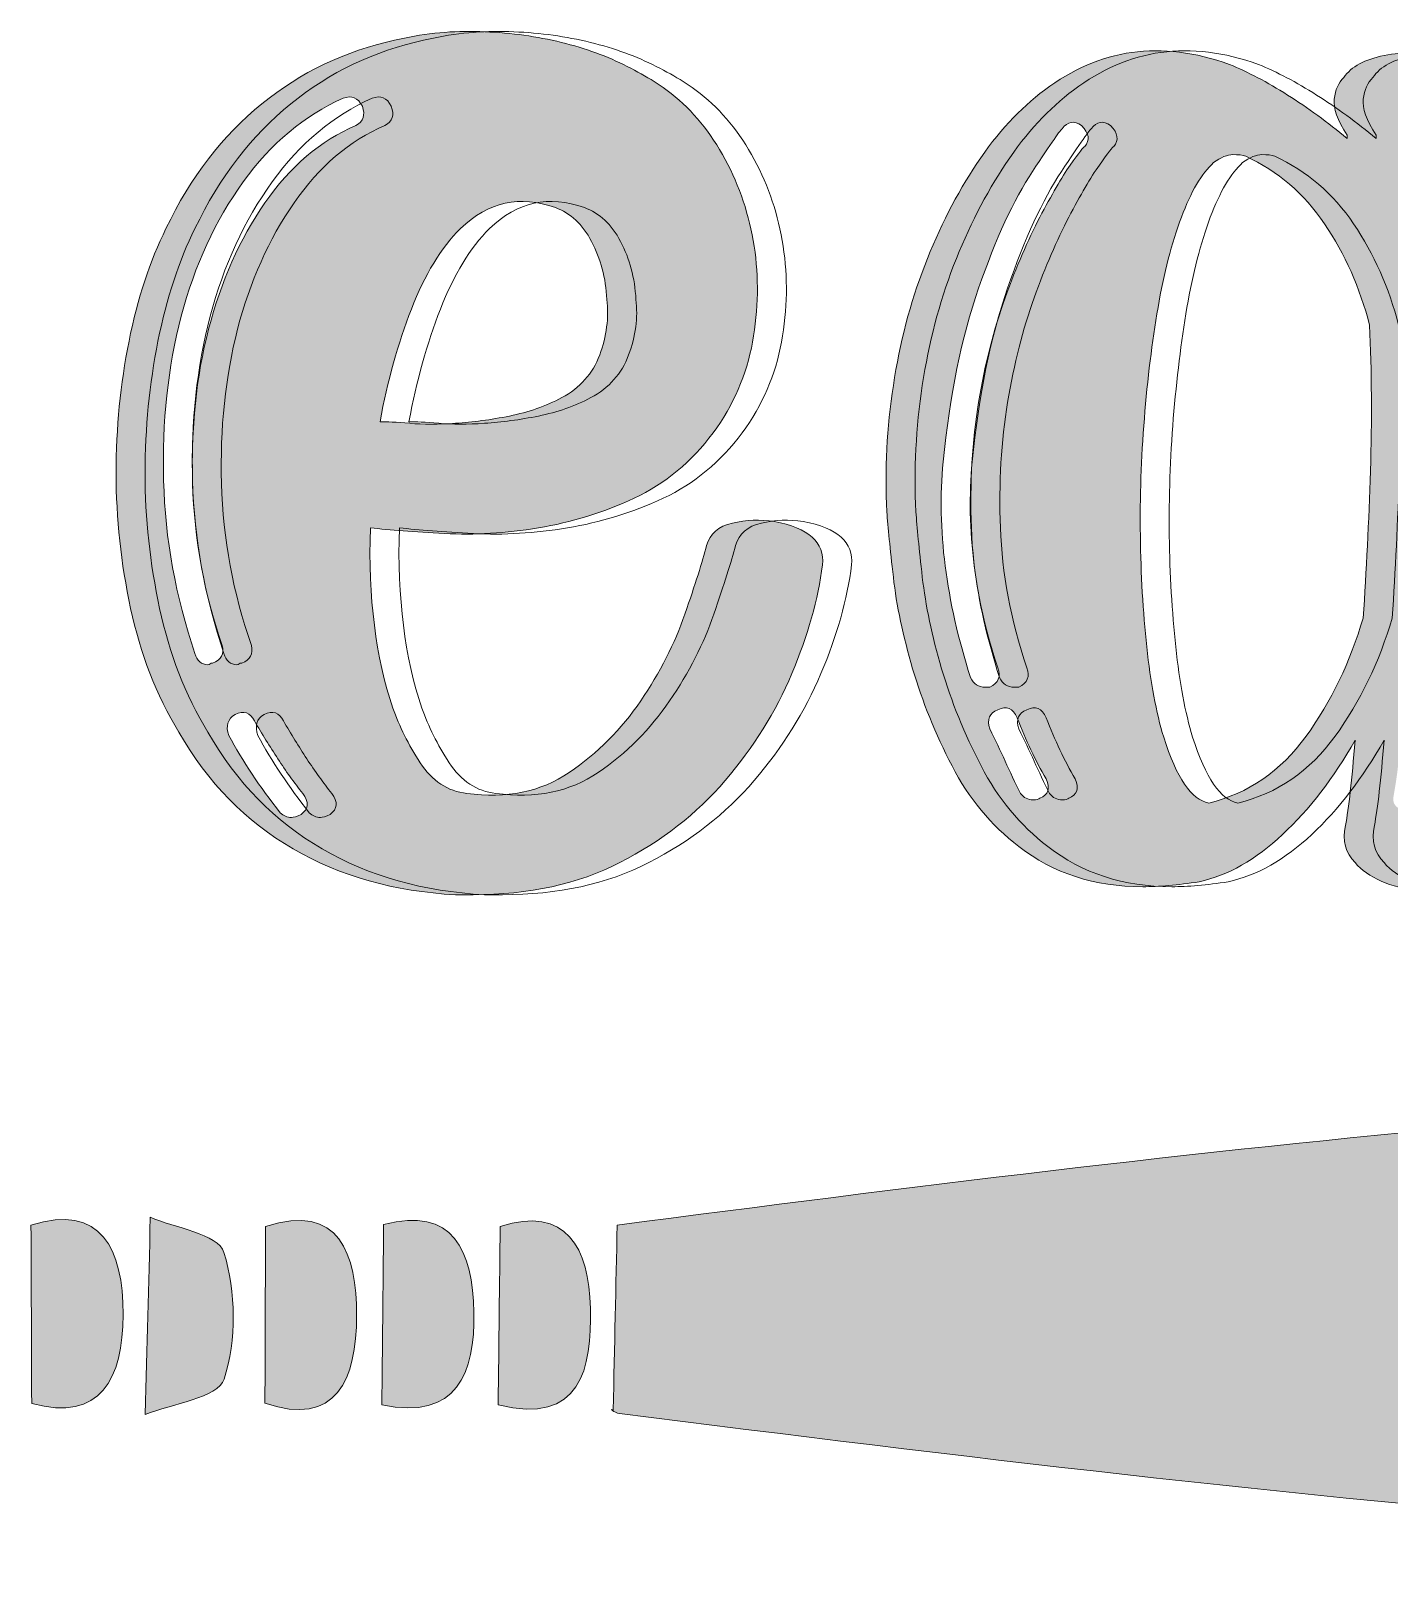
# Model space of a CAD drawing. Header units: inches. Extents: x 37 to 472, y -399 to -102.
# Drawn here: x 146.3 to 254.6, y -399.3 to -276 of the extents above; entities that cross this region are included whole.
import ezdxf

# ---------------------------------------------------------------- set-up
doc = ezdxf.new("R2010")
doc.units = ezdxf.units.IN
doc.header["$MEASUREMENT"] = 0
doc.layers.add('Layer 1', color=7, linetype='Continuous')

# ---------------------------------------------------------------- blocks, each defined once
blk = doc.blocks.new('block 3')
at = {"layer": 'Layer 1', "true_color": 0x024d84}
h = blk.add_hatch(color=156, dxfattribs=at)
h.dxf.hatch_style = 2
edge = h.paths.add_edge_path()
edge.add_spline(control_points=[(192.74, -385.96), (192.86, -380.82), (192.96, -376.11), (193.07, -371.19), (238.95, -365.28), (285.61, -359.35), (332.83, -360.7), (341.13, -360.93), (349.44, -360.91), (357.74, -361.09), (366.35, -361.27), (370.39, -364.49), (372.72, -372.85), (376.56, -386.65), (369.14, -396.48), (355.03, -397.05), (300.71, -399.27), (246.97, -393.01), (193.26, -386.22), (192.8, -386.16), (192.39, -385.76), (192.74, -385.96)], knot_values=[0, 0, 0, 0, 1, 1, 1, 2, 2, 2, 3, 3, 3, 4, 4, 4, 5, 5, 5, 6, 6, 6, 7, 7, 7, 7], degree=3, periodic=1)
h = blk.add_hatch(color=156, dxfattribs=at)
h.dxf.hatch_style = 2
edge = h.paths.add_edge_path()
edge.add_spline(control_points=[(146.37, -385.42), (146.35, -380.38), (146.33, -375.91), (146.31, -371.2), (151.91, -369.45), (153.67, -373.1), (153.66, -378.33), (153.65, -383.46), (151.87, -386.93), (146.37, -385.42)], knot_values=[0, 0, 0, 0, 1, 1, 1, 2, 2, 2, 3, 3, 3, 3], degree=3, periodic=1)
h = blk.add_hatch(color=156, dxfattribs=at)
h.dxf.hatch_style = 2
edge = h.paths.add_edge_path()
edge.add_spline(control_points=[(164.97, -385.39), (164.99, -380.6), (165, -376.09), (165.02, -371.32), (170.94, -369.37), (172.27, -373.53), (172.28, -378.41), (172.29, -383.48), (170.65, -387.37), (164.97, -385.39)], knot_values=[0, 0, 0, 0, 1, 1, 1, 2, 2, 2, 3, 3, 3, 3], degree=3, periodic=1)
h = blk.add_hatch(color=156, dxfattribs=at)
h.dxf.hatch_style = 2
edge = h.paths.add_edge_path()
edge.add_spline(control_points=[(174.44, -371.16), (179.97, -369.64), (181.56, -373.28), (181.64, -378.16), (181.71, -382.99), (180.33, -386.79), (174.29, -385.54), (174.34, -381.03), (174.39, -376.51), (174.44, -371.16)], knot_values=[0, 0, 0, 0, 1, 1, 1, 2, 2, 2, 3, 3, 3, 3], degree=3, periodic=1)
h = blk.add_hatch(color=156, dxfattribs=at)
h.dxf.hatch_style = 2
edge = h.paths.add_edge_path()
edge.add_spline(control_points=[(183.57, -385.54), (183.63, -380.49), (183.68, -376.01), (183.73, -371.31), (189, -369.59), (190.84, -373.02), (190.93, -377.84), (191.02, -382.62), (190.21, -387.18), (183.57, -385.54)], knot_values=[0, 0, 0, 0, 1, 1, 1, 2, 2, 2, 3, 3, 3, 3], degree=3, periodic=1)
h = blk.add_hatch(color=156, dxfattribs=at)
h.dxf.hatch_style = 2
edge = h.paths.add_edge_path()
edge.add_spline(control_points=[(155.43, -386.31), (155.57, -380.71), (155.69, -376.21), (155.83, -370.57), (157.68, -371.38), (161.25, -371.9), (161.7, -373.37), (162.66, -376.51), (162.72, -380.38), (161.71, -383.48), (161.23, -384.99), (157.51, -385.44), (155.43, -386.31)], knot_values=[0, 0, 0, 0, 1, 1, 1, 2, 2, 2, 3, 3, 3, 4, 4, 4, 4], degree=3, periodic=1)
at = {"layer": 'Layer 1', "lineweight": 0}
for points, knots in [([(192.74, -385.96), (192.86, -380.82), (192.96, -376.11), (193.07, -371.19), (238.95, -365.28), (285.61, -359.35), (332.83, -360.7), (341.13, -360.93), (349.44, -360.91), (357.74, -361.09), (366.35, -361.27), (370.39, -364.49), (372.72, -372.85), (376.56, -386.65), (369.14, -396.48), (355.03, -397.05), (300.71, -399.27), (246.97, -393.01), (193.26, -386.22), (192.8, -386.16), (192.39, -385.76), (192.74, -385.96)], [0, 0, 0, 0, 1, 1, 1, 2, 2, 2, 3, 3, 3, 4, 4, 4, 5, 5, 5, 6, 6, 6, 7, 7, 7, 7]), ([(146.37, -385.42), (146.35, -380.38), (146.33, -375.91), (146.31, -371.2), (151.91, -369.45), (153.67, -373.1), (153.66, -378.33), (153.65, -383.46), (151.87, -386.93), (146.37, -385.42)], [0, 0, 0, 0, 1, 1, 1, 2, 2, 2, 3, 3, 3, 3]), ([(164.97, -385.39), (164.99, -380.6), (165, -376.09), (165.02, -371.32), (170.94, -369.37), (172.27, -373.53), (172.28, -378.41), (172.29, -383.48), (170.65, -387.37), (164.97, -385.39)], [0, 0, 0, 0, 1, 1, 1, 2, 2, 2, 3, 3, 3, 3]), ([(174.44, -371.16), (179.97, -369.64), (181.56, -373.28), (181.64, -378.16), (181.71, -382.99), (180.33, -386.79), (174.29, -385.54), (174.34, -381.03), (174.39, -376.51), (174.44, -371.16)], [0, 0, 0, 0, 1, 1, 1, 2, 2, 2, 3, 3, 3, 3]), ([(183.57, -385.54), (183.63, -380.49), (183.68, -376.01), (183.73, -371.31), (189, -369.59), (190.84, -373.02), (190.93, -377.84), (191.02, -382.62), (190.21, -387.18), (183.57, -385.54)], [0, 0, 0, 0, 1, 1, 1, 2, 2, 2, 3, 3, 3, 3]), ([(155.43, -386.31), (155.57, -380.71), (155.69, -376.21), (155.83, -370.57), (157.68, -371.38), (161.25, -371.9), (161.7, -373.37), (162.66, -376.51), (162.72, -380.38), (161.71, -383.48), (161.23, -384.99), (157.51, -385.44), (155.43, -386.31)], [0, 0, 0, 0, 1, 1, 1, 2, 2, 2, 3, 3, 3, 4, 4, 4, 4])]:
    blk.add_open_spline(points, degree=3, knots=knots, dxfattribs=at)
blk = doc.blocks.new('block 5')
at = {"layer": 'Layer 1', "lineweight": 0}
for points, knots in [([(182.49, -344.85), (177.62, -344.59), (173.3, -343.38), (169.53, -341.19), (165.77, -339.01), (162.73, -335.91), (160.42, -331.89), (158.62, -328.9), (157.34, -325.6), (156.57, -322.01), (155.8, -318.41), (155.41, -314.82), (155.41, -311.23), (155.41, -307.63), (155.76, -304.13), (156.44, -300.7), (157.13, -297.28), (158.11, -294.29), (159.39, -291.72), (161.36, -287.61), (163.91, -284.3), (167.03, -281.77), (170.15, -279.25), (173.68, -277.56), (177.62, -276.7), (179.76, -276.19), (181.89, -275.96), (184.03, -276), (186.17, -276.04), (188.23, -276.28), (190.2, -276.7), (192.16, -277.13), (193.96, -277.73), (195.59, -278.5), (197.21, -279.27), (198.58, -280.09), (199.69, -280.94), (201.4, -282.31), (202.84, -284.06), (203.99, -286.2), (205.15, -288.34), (205.92, -290.65), (206.3, -293.13), (206.69, -295.61), (206.64, -298.16), (206.17, -300.77), (205.7, -303.38), (204.65, -305.8), (203.03, -308.02), (201.32, -310.33), (199.22, -312.06), (196.74, -313.22), (194.26, -314.37), (191.71, -315.16), (189.1, -315.59), (186.49, -316.02), (183.99, -316.17), (181.6, -316.04), (179.2, -315.91), (177.23, -315.76), (175.69, -315.59), (175.52, -321.15), (176.12, -325.94), (177.49, -329.96), (178, -331.42), (178.73, -332.87), (179.67, -334.33), (180.61, -335.78), (181.85, -336.6), (183.39, -336.77), (186.56, -337.2), (189.27, -336.64), (191.54, -335.1), (193.81, -333.56), (195.71, -331.65), (197.25, -329.39), (198.79, -327.12), (199.97, -324.81), (200.78, -322.46), (201.59, -320.1), (202.17, -318.29), (202.51, -317), (202.77, -316.06), (203.46, -315.46), (204.57, -315.21), (205.68, -314.95), (206.79, -314.91), (207.9, -315.08), (210.64, -315.59), (211.93, -316.75), (211.76, -318.54), (211.41, -321.28), (210.6, -324.17), (209.32, -327.21), (208.03, -330.24), (206.26, -333.09), (203.99, -335.74), (201.72, -338.39), (198.92, -340.57), (195.59, -342.29), (192.25, -344), (188.35, -344.85), (183.91, -344.85), (183.91, -344.85), (182.49, -344.85), (182.49, -344.85)], [0, 0, 0, 0, 1, 1, 1, 2, 2, 2, 3, 3, 3, 4, 4, 4, 5, 5, 5, 6, 6, 6, 7, 7, 7, 8, 8, 8, 9, 9, 9, 10, 10, 10, 11, 11, 11, 12, 12, 12, 13, 13, 13, 14, 14, 14, 15, 15, 15, 16, 16, 16, 17, 17, 17, 18, 18, 18, 19, 19, 19, 20, 20, 20, 21, 21, 21, 22, 22, 22, 23, 23, 23, 24, 24, 24, 25, 25, 25, 26, 26, 26, 27, 27, 27, 28, 28, 28, 29, 29, 29, 30, 30, 30, 31, 31, 31, 32, 32, 32, 33, 33, 33, 34, 34, 34, 35, 35, 35, 35]), ([(254.23, -342.29), (253.46, -341.52), (253.21, -340.53), (253.46, -339.33), (253.72, -337.97), (253.98, -335.7), (254.23, -332.53), (252.52, -335.53), (250.6, -338.03), (248.46, -340.04), (246.32, -342.05), (244.1, -343.31), (241.79, -343.82), (240.07, -344.08), (238.58, -344.21), (237.29, -344.21), (233.44, -344.21), (230.15, -343.14), (227.41, -341), (225.19, -339.29), (223.41, -337.15), (222.09, -334.58), (220.76, -332.02), (219.71, -329.43), (218.94, -326.82), (218.17, -324.21), (217.66, -321.77), (217.4, -319.51), (217.15, -317.24), (216.97, -315.51), (216.89, -314.31), (216.72, -310.97), (216.89, -307.61), (217.4, -304.23), (217.91, -300.85), (218.75, -297.67), (219.9, -294.67), (221.06, -291.68), (222.45, -288.96), (224.07, -286.52), (225.7, -284.08), (227.5, -282.14), (229.46, -280.68), (233.83, -277.35), (238.75, -276.66), (244.22, -278.63), (245.68, -279.23), (247.22, -280.04), (248.84, -281.07), (250.47, -282.09), (252.05, -283.25), (253.59, -284.53), (253.59, -284.53), (253.59, -284.28), (253.59, -284.28), (252.82, -283.08), (252.48, -282.12), (252.57, -281.39), (252.65, -280.66), (252.91, -280.09), (253.34, -279.66), (253.93, -278.8), (255, -278.23), (256.54, -277.92), (258.08, -277.63), (259.79, -277.52), (261.68, -277.6), (263.56, -277.69), (265.46, -277.92), (267.39, -278.31), (269.31, -278.69), (271.05, -279.19), (272.59, -279.79), (276.18, -281.07), (277.98, -282.57), (277.98, -284.28), (277.98, -284.28), (277.21, -344.47), (277.21, -344.47), (277.21, -344.47), (276.44, -344.47), (276.44, -344.47), (276.01, -344.55), (274.85, -344.68), (272.97, -344.85), (271.09, -345.02), (269.04, -345.11), (266.81, -345.11), (264.33, -345.11), (261.87, -344.94), (259.43, -344.59), (256.99, -344.25), (255.26, -343.48), (254.23, -342.29)], [0, 0, 0, 0, 1, 1, 1, 2, 2, 2, 3, 3, 3, 4, 4, 4, 5, 5, 5, 6, 6, 6, 7, 7, 7, 8, 8, 8, 9, 9, 9, 10, 10, 10, 11, 11, 11, 12, 12, 12, 13, 13, 13, 14, 14, 14, 15, 15, 15, 16, 16, 16, 17, 17, 17, 18, 18, 18, 19, 19, 19, 20, 20, 20, 21, 21, 21, 22, 22, 22, 23, 23, 23, 24, 24, 24, 25, 25, 25, 26, 26, 26, 27, 27, 27, 28, 28, 28, 29, 29, 29, 30, 30, 30, 31, 31, 31, 31]), ([(162.73, -326.5), (162.81, -326.5), (162.88, -326.48), (162.92, -326.44), (162.97, -326.39), (163.03, -326.37), (163.12, -326.37), (163.8, -326.11), (164.06, -325.65), (163.89, -324.96), (162.43, -320.77), (161.64, -316.47), (161.51, -312.06), (161.38, -307.66), (161.81, -303.55), (162.79, -299.74), (163.78, -295.93), (165.28, -292.58), (167.29, -289.67), (169.3, -286.76), (171.71, -284.71), (174.54, -283.51), (175.14, -283.17), (175.31, -282.65), (175.05, -281.97), (174.71, -281.28), (174.2, -281.07), (173.51, -281.33), (170.43, -282.69), (167.78, -284.92), (165.55, -288), (163.33, -291.08), (161.68, -294.65), (160.61, -298.71), (159.54, -302.78), (159.07, -307.14), (159.2, -311.81), (159.33, -316.47), (160.16, -321.07), (161.7, -325.6), (161.87, -326.2), (162.22, -326.5), (162.73, -326.5)], [0, 0, 0, 0, 1, 1, 1, 2, 2, 2, 3, 3, 3, 4, 4, 4, 5, 5, 5, 6, 6, 6, 7, 7, 7, 8, 8, 8, 9, 9, 9, 10, 10, 10, 11, 11, 11, 12, 12, 12, 13, 13, 13, 14, 14, 14, 14]), ([(225.1, -328.3), (225.79, -327.96), (226, -327.44), (225.74, -326.76), (224.46, -322.91), (223.75, -319.18), (223.63, -315.59), (223.5, -312), (223.69, -308.66), (224.2, -305.58), (224.72, -302.5), (225.42, -299.72), (226.32, -297.24), (227.22, -294.76), (228.14, -292.62), (229.08, -290.82), (230.02, -289.03), (230.83, -287.64), (231.52, -286.65), (232.2, -285.67), (232.59, -285.18), (232.67, -285.18), (233.1, -284.66), (233.01, -284.11), (232.42, -283.51), (231.82, -283.08), (231.3, -283.17), (230.88, -283.76), (230.79, -283.76), (230, -284.9), (228.5, -287.16), (227, -289.43), (225.57, -292.53), (224.2, -296.47), (222.83, -300.4), (221.89, -305.02), (221.38, -310.33), (220.87, -315.64), (221.59, -321.37), (223.56, -327.53), (223.82, -328.04), (224.2, -328.3), (224.72, -328.3), (224.72, -328.3), (225.1, -328.3), (225.1, -328.3)], [0, 0, 0, 0, 1, 1, 1, 2, 2, 2, 3, 3, 3, 4, 4, 4, 5, 5, 5, 6, 6, 6, 7, 7, 7, 8, 8, 8, 9, 9, 9, 10, 10, 10, 11, 11, 11, 12, 12, 12, 13, 13, 13, 14, 14, 14, 15, 15, 15, 15]), ([(254.88, -322.78), (255.13, -319.01), (255.32, -315.1), (255.45, -311.04), (255.58, -306.97), (255.56, -303.1), (255.39, -299.42), (254.62, -296.43), (253.42, -293.73), (251.8, -291.34), (250.17, -288.94), (248.07, -287.14), (245.51, -285.95), (245.25, -285.86), (244.91, -285.82), (244.48, -285.82), (244.05, -285.82), (243.54, -286.03), (242.94, -286.46), (242, -287.32), (241.14, -288.77), (240.37, -290.82), (239.6, -292.87), (238.98, -295.27), (238.51, -298.01), (238.04, -300.75), (237.68, -303.7), (237.42, -306.86), (237.17, -310.03), (237.06, -313.15), (237.1, -316.23), (237.14, -319.31), (237.31, -322.26), (237.62, -325.09), (237.91, -327.91), (238.36, -330.31), (238.96, -332.28), (239.99, -335.53), (241.19, -337.28), (242.56, -337.54), (245.72, -336.77), (248.31, -334.99), (250.32, -332.21), (252.33, -329.43), (253.85, -326.29), (254.88, -322.78)], [0, 0, 0, 0, 1, 1, 1, 2, 2, 2, 3, 3, 3, 4, 4, 4, 5, 5, 5, 6, 6, 6, 7, 7, 7, 8, 8, 8, 9, 9, 9, 10, 10, 10, 11, 11, 11, 12, 12, 12, 13, 13, 13, 14, 14, 14, 15, 15, 15, 15]), ([(176.46, -307.12), (176.98, -307.12), (177.77, -307.16), (178.84, -307.25), (179.91, -307.34), (181.12, -307.34), (182.49, -307.25), (183.86, -307.16), (185.3, -306.97), (186.79, -306.67), (188.29, -306.37), (189.68, -305.88), (190.97, -305.2), (192.42, -304.43), (193.42, -303.29), (193.98, -301.8), (194.54, -300.3), (194.73, -298.82), (194.56, -297.37), (194.47, -295.66), (194.06, -294.12), (193.34, -292.75), (192.61, -291.38), (191.65, -290.48), (190.45, -290.05), (187.63, -289.03), (185.1, -289.58), (182.88, -291.72), (181.34, -293.26), (180.03, -295.4), (178.97, -298.14), (177.89, -300.88), (177.06, -303.87), (176.46, -307.12)], [0, 0, 0, 0, 1, 1, 1, 2, 2, 2, 3, 3, 3, 4, 4, 4, 5, 5, 5, 6, 6, 6, 7, 7, 7, 8, 8, 8, 9, 9, 9, 10, 10, 10, 11, 11, 11, 11]), ([(169.4, -338.69), (169.57, -338.69), (169.83, -338.61), (170.17, -338.44), (170.77, -338.01), (170.82, -337.45), (170.3, -336.77), (169.62, -335.91), (168.96, -334.99), (168.31, -334.01), (167.67, -333.02), (167.05, -332.02), (166.45, -330.99), (166.11, -330.31), (165.6, -330.14), (164.91, -330.48), (164.31, -330.82), (164.14, -331.38), (164.4, -332.15), (165.51, -334.2), (166.88, -336.25), (168.51, -338.31), (168.76, -338.56), (169.06, -338.69), (169.4, -338.69)], [0, 0, 0, 0, 1, 1, 1, 2, 2, 2, 3, 3, 3, 4, 4, 4, 5, 5, 5, 6, 6, 6, 7, 7, 7, 8, 8, 8, 8]), ([(228.57, -337.28), (228.82, -337.28), (228.99, -337.24), (229.08, -337.15), (229.76, -336.9), (229.93, -336.38), (229.59, -335.61), (228.74, -334.16), (227.97, -332.53), (227.28, -330.73), (226.94, -329.96), (226.43, -329.75), (225.74, -330.09), (225.06, -330.35), (224.84, -330.86), (225.1, -331.63), (225.53, -332.49), (225.94, -333.35), (226.32, -334.2), (226.71, -335.06), (227.11, -335.91), (227.54, -336.77), (227.8, -337.11), (228.14, -337.28), (228.57, -337.28)], [0, 0, 0, 0, 1, 1, 1, 2, 2, 2, 3, 3, 3, 4, 4, 4, 5, 5, 5, 6, 6, 6, 7, 7, 7, 8, 8, 8, 8])]:
    blk.add_open_spline(points, degree=3, knots=knots, dxfattribs=at)
blk = doc.blocks.new('block 6')
at = {"layer": 'Layer 1', "true_color": 0xffffff}
h = blk.add_hatch(color=7, dxfattribs=at)
h.dxf.hatch_style = 2
edge = h.paths.add_edge_path()
edge.add_spline(control_points=[(180.18, -344.85), (175.3, -344.59), (170.98, -343.38), (167.22, -341.19), (163.45, -339.01), (160.42, -335.91), (158.11, -331.89), (156.31, -328.9), (155.02, -325.6), (154.26, -322.01), (153.49, -318.41), (153.1, -314.82), (153.1, -311.23), (153.1, -307.63), (153.44, -304.13), (154.13, -300.7), (154.81, -297.28), (155.8, -294.29), (157.08, -291.72), (159.05, -287.61), (161.59, -284.3), (164.72, -281.77), (167.84, -279.25), (171.37, -277.56), (175.3, -276.7), (177.44, -276.19), (179.58, -275.96), (181.72, -276), (183.86, -276.04), (185.91, -276.28), (187.88, -276.7), (189.85, -277.13), (191.64, -277.73), (193.27, -278.5), (194.89, -279.27), (196.26, -280.09), (197.38, -280.94), (199.09, -282.31), (200.52, -284.06), (201.68, -286.2), (202.83, -288.34), (203.6, -290.65), (203.99, -293.13), (204.37, -295.61), (204.33, -298.16), (203.86, -300.77), (203.39, -303.38), (202.34, -305.8), (200.71, -308.02), (199, -310.33), (196.91, -312.06), (194.42, -313.22), (191.94, -314.37), (189.4, -315.16), (186.79, -315.59), (184.18, -316.02), (181.68, -316.17), (179.28, -316.04), (176.88, -315.91), (174.92, -315.76), (173.38, -315.59), (173.2, -321.15), (173.81, -325.94), (175.17, -329.96), (175.69, -331.42), (176.41, -332.87), (177.36, -334.33), (178.3, -335.78), (179.54, -336.6), (181.08, -336.77), (184.24, -337.2), (186.96, -336.64), (189.23, -335.1), (191.49, -333.56), (193.4, -331.65), (194.94, -329.39), (196.48, -327.12), (197.65, -324.81), (198.47, -322.46), (199.28, -320.1), (199.86, -318.29), (200.2, -317), (200.46, -316.06), (201.14, -315.46), (202.25, -315.21), (203.36, -314.95), (204.48, -314.91), (205.59, -315.08), (208.33, -315.59), (209.61, -316.75), (209.44, -318.54), (209.1, -321.28), (208.28, -324.17), (207, -327.21), (205.72, -330.24), (203.94, -333.09), (201.68, -335.74), (199.41, -338.39), (196.61, -340.57), (193.27, -342.29), (189.93, -344), (186.04, -344.85), (181.59, -344.85), (181.59, -344.85), (180.18, -344.85), (180.18, -344.85)], knot_values=[0, 0, 0, 0, 1, 1, 1, 2, 2, 2, 3, 3, 3, 4, 4, 4, 5, 5, 5, 6, 6, 6, 7, 7, 7, 8, 8, 8, 9, 9, 9, 10, 10, 10, 11, 11, 11, 12, 12, 12, 13, 13, 13, 14, 14, 14, 15, 15, 15, 16, 16, 16, 17, 17, 17, 18, 18, 18, 19, 19, 19, 20, 20, 20, 21, 21, 21, 22, 22, 22, 23, 23, 23, 24, 24, 24, 25, 25, 25, 26, 26, 26, 27, 27, 27, 28, 28, 28, 29, 29, 29, 30, 30, 30, 31, 31, 31, 32, 32, 32, 33, 33, 33, 34, 34, 34, 35, 35, 35, 35], degree=3, periodic=1)
edge = h.paths.add_edge_path()
edge.add_spline(control_points=[(160.42, -326.5), (160.5, -326.5), (160.56, -326.48), (160.61, -326.44), (160.65, -326.39), (160.71, -326.37), (160.8, -326.37), (161.48, -326.11), (161.74, -325.65), (161.57, -324.96), (160.11, -320.77), (159.33, -316.47), (159.2, -312.06), (159.07, -307.66), (159.49, -303.55), (160.48, -299.74), (161.46, -295.93), (162.96, -292.58), (164.97, -289.67), (166.98, -286.76), (169.4, -284.71), (172.22, -283.51), (172.82, -283.17), (172.99, -282.65), (172.74, -281.97), (172.39, -281.28), (171.88, -281.07), (171.2, -281.33), (168.12, -282.69), (165.46, -284.92), (163.24, -288), (161.01, -291.08), (159.37, -294.65), (158.3, -298.71), (157.23, -302.78), (156.76, -307.14), (156.89, -311.81), (157.01, -316.47), (157.85, -321.07), (159.39, -325.6), (159.56, -326.2), (159.9, -326.5), (160.42, -326.5)], knot_values=[0, 0, 0, 0, 1, 1, 1, 2, 2, 2, 3, 3, 3, 4, 4, 4, 5, 5, 5, 6, 6, 6, 7, 7, 7, 8, 8, 8, 9, 9, 9, 10, 10, 10, 11, 11, 11, 12, 12, 12, 13, 13, 13, 14, 14, 14, 14], degree=3, periodic=1)
edge = h.paths.add_edge_path()
edge.add_spline(control_points=[(167.09, -338.69), (167.26, -338.69), (167.52, -338.61), (167.86, -338.44), (168.46, -338.01), (168.5, -337.45), (167.99, -336.77), (167.3, -335.91), (166.64, -334.99), (166, -334.01), (165.36, -333.02), (164.73, -332.02), (164.14, -330.99), (163.79, -330.31), (163.28, -330.14), (162.6, -330.48), (162, -330.82), (161.83, -331.38), (162.08, -332.15), (163.19, -334.2), (164.56, -336.25), (166.19, -338.31), (166.45, -338.56), (166.75, -338.69), (167.09, -338.69)], knot_values=[0, 0, 0, 0, 1, 1, 1, 2, 2, 2, 3, 3, 3, 4, 4, 4, 5, 5, 5, 6, 6, 6, 7, 7, 7, 8, 8, 8, 8], degree=3, periodic=1)
edge = h.paths.add_edge_path()
edge.add_spline(control_points=[(174.15, -307.12), (174.66, -307.12), (175.45, -307.16), (176.52, -307.25), (177.59, -307.34), (178.81, -307.34), (180.18, -307.25), (181.55, -307.16), (182.98, -306.97), (184.48, -306.67), (185.97, -306.37), (187.37, -305.88), (188.65, -305.2), (190.1, -304.43), (191.11, -303.29), (191.67, -301.8), (192.22, -300.3), (192.41, -298.82), (192.24, -297.37), (192.16, -295.66), (191.75, -294.12), (191.02, -292.75), (190.3, -291.38), (189.33, -290.48), (188.14, -290.05), (185.31, -289.03), (182.79, -289.58), (180.56, -291.72), (179.02, -293.26), (177.72, -295.4), (176.65, -298.14), (175.58, -300.88), (174.75, -303.87), (174.15, -307.12)], knot_values=[0, 0, 0, 0, 1, 1, 1, 2, 2, 2, 3, 3, 3, 4, 4, 4, 5, 5, 5, 6, 6, 6, 7, 7, 7, 8, 8, 8, 9, 9, 9, 10, 10, 10, 11, 11, 11, 11], degree=3, periodic=1)
h = blk.add_hatch(color=7, dxfattribs=at)
h.dxf.hatch_style = 2
edge = h.paths.add_edge_path()
edge.add_spline(control_points=[(251.92, -342.29), (251.15, -341.52), (250.89, -340.53), (251.15, -339.33), (251.41, -337.97), (251.66, -335.7), (251.92, -332.53), (250.21, -335.53), (248.28, -338.03), (246.14, -340.04), (244, -342.05), (241.78, -343.31), (239.47, -343.82), (237.76, -344.08), (236.26, -344.21), (234.98, -344.21), (231.13, -344.21), (227.83, -343.14), (225.1, -341), (222.87, -339.29), (221.1, -337.15), (219.77, -334.58), (218.44, -332.02), (217.4, -329.43), (216.63, -326.82), (215.86, -324.21), (215.34, -321.77), (215.09, -319.51), (214.83, -317.24), (214.66, -315.51), (214.57, -314.31), (214.4, -310.97), (214.57, -307.61), (215.09, -304.23), (215.6, -300.85), (216.43, -297.67), (217.59, -294.67), (218.74, -291.68), (220.13, -288.96), (221.76, -286.52), (223.38, -284.08), (225.18, -282.14), (227.15, -280.68), (231.51, -277.35), (236.43, -276.66), (241.91, -278.63), (243.36, -279.23), (244.9, -280.04), (246.53, -281.07), (248.15, -282.09), (249.74, -283.25), (251.28, -284.53), (251.28, -284.53), (251.28, -284.28), (251.28, -284.28), (250.51, -283.08), (250.16, -282.12), (250.25, -281.39), (250.33, -280.66), (250.59, -280.09), (251.02, -279.66), (251.62, -278.8), (252.69, -278.23), (254.23, -277.92), (255.77, -277.63), (257.48, -277.52), (259.36, -277.6), (261.24, -277.69), (263.15, -277.92), (265.07, -278.31), (267, -278.69), (268.73, -279.19), (270.27, -279.79), (273.87, -281.07), (275.66, -282.57), (275.66, -284.28), (275.66, -284.28), (274.89, -344.47), (274.89, -344.47), (274.89, -344.47), (274.12, -344.47), (274.12, -344.47), (273.69, -344.55), (272.54, -344.68), (270.66, -344.85), (268.77, -345.02), (266.72, -345.11), (264.5, -345.11), (262.01, -345.11), (259.56, -344.94), (257.12, -344.59), (254.68, -344.25), (252.95, -343.48), (251.92, -342.29)], knot_values=[0, 0, 0, 0, 1, 1, 1, 2, 2, 2, 3, 3, 3, 4, 4, 4, 5, 5, 5, 6, 6, 6, 7, 7, 7, 8, 8, 8, 9, 9, 9, 10, 10, 10, 11, 11, 11, 12, 12, 12, 13, 13, 13, 14, 14, 14, 15, 15, 15, 16, 16, 16, 17, 17, 17, 18, 18, 18, 19, 19, 19, 20, 20, 20, 21, 21, 21, 22, 22, 22, 23, 23, 23, 24, 24, 24, 25, 25, 25, 26, 26, 26, 27, 27, 27, 28, 28, 28, 29, 29, 29, 30, 30, 30, 31, 31, 31, 31], degree=3, periodic=1)
edge = h.paths.add_edge_path()
edge.add_spline(control_points=[(222.79, -328.3), (223.47, -327.96), (223.68, -327.44), (223.43, -326.76), (222.15, -322.91), (221.44, -319.18), (221.31, -315.59), (221.18, -312), (221.38, -308.66), (221.89, -305.58), (222.4, -302.5), (223.11, -299.72), (224.01, -297.24), (224.9, -294.76), (225.82, -292.62), (226.77, -290.82), (227.71, -289.03), (228.52, -287.64), (229.2, -286.65), (229.89, -285.67), (230.27, -285.18), (230.36, -285.18), (230.79, -284.66), (230.7, -284.11), (230.1, -283.51), (229.5, -283.08), (228.99, -283.17), (228.56, -283.76), (228.48, -283.76), (227.68, -284.9), (226.19, -287.16), (224.69, -289.43), (223.26, -292.53), (221.89, -296.47), (220.52, -300.4), (219.58, -305.02), (219.06, -310.33), (218.55, -315.64), (219.28, -321.37), (221.25, -327.53), (221.5, -328.04), (221.89, -328.3), (222.4, -328.3), (222.4, -328.3), (222.79, -328.3), (222.79, -328.3)], knot_values=[0, 0, 0, 0, 1, 1, 1, 2, 2, 2, 3, 3, 3, 4, 4, 4, 5, 5, 5, 6, 6, 6, 7, 7, 7, 8, 8, 8, 9, 9, 9, 10, 10, 10, 11, 11, 11, 12, 12, 12, 13, 13, 13, 14, 14, 14, 15, 15, 15, 15], degree=3, periodic=1)
edge = h.paths.add_edge_path()
edge.add_spline(control_points=[(226.25, -337.28), (226.51, -337.28), (226.68, -337.24), (226.77, -337.15), (227.45, -336.9), (227.62, -336.38), (227.28, -335.61), (226.42, -334.16), (225.65, -332.53), (224.97, -330.73), (224.63, -329.96), (224.11, -329.75), (223.43, -330.09), (222.74, -330.35), (222.53, -330.86), (222.79, -331.63), (223.21, -332.49), (223.62, -333.35), (224.01, -334.2), (224.39, -335.06), (224.8, -335.91), (225.23, -336.77), (225.48, -337.11), (225.82, -337.28), (226.25, -337.28)], knot_values=[0, 0, 0, 0, 1, 1, 1, 2, 2, 2, 3, 3, 3, 4, 4, 4, 5, 5, 5, 6, 6, 6, 7, 7, 7, 8, 8, 8, 8], degree=3, periodic=1)
edge = h.paths.add_edge_path()
edge.add_spline(control_points=[(252.56, -322.78), (252.82, -319.01), (253.01, -315.1), (253.14, -311.04), (253.27, -306.97), (253.24, -303.1), (253.07, -299.42), (252.3, -296.43), (251.1, -293.73), (249.48, -291.34), (247.85, -288.94), (245.76, -287.14), (243.19, -285.95), (242.93, -285.86), (242.59, -285.82), (242.17, -285.82), (241.74, -285.82), (241.22, -286.03), (240.63, -286.46), (239.68, -287.32), (238.83, -288.77), (238.06, -290.82), (237.29, -292.87), (236.67, -295.27), (236.2, -298.01), (235.73, -300.75), (235.36, -303.7), (235.11, -306.86), (234.85, -310.03), (234.74, -313.15), (234.79, -316.23), (234.83, -319.31), (235, -322.26), (235.3, -325.09), (235.6, -327.91), (236.05, -330.31), (236.65, -332.28), (237.67, -335.53), (238.87, -337.28), (240.24, -337.54), (243.41, -336.77), (245.99, -334.99), (248.01, -332.21), (250.01, -329.43), (251.53, -326.29), (252.56, -322.78)], knot_values=[0, 0, 0, 0, 1, 1, 1, 2, 2, 2, 3, 3, 3, 4, 4, 4, 5, 5, 5, 6, 6, 6, 7, 7, 7, 8, 8, 8, 9, 9, 9, 10, 10, 10, 11, 11, 11, 12, 12, 12, 13, 13, 13, 14, 14, 14, 15, 15, 15, 15], degree=3, periodic=1)
edge = h.paths.add_edge_path()
edge.add_spline(control_points=[(256.15, -338.18), (256.75, -338.18), (257.14, -337.84), (257.31, -337.15), (257.48, -336.3), (257.61, -335.4), (257.69, -334.46), (257.78, -333.52), (257.86, -332.58), (257.95, -331.63), (258.12, -330.95), (257.78, -330.52), (256.92, -330.35), (256.24, -330.35), (255.81, -330.73), (255.64, -331.5), (255.55, -332.45), (255.47, -333.35), (255.38, -334.2), (255.3, -335.06), (255.17, -335.95), (255, -336.9), (254.83, -337.58), (255.17, -338.01), (256.03, -338.18), (256.03, -338.18), (256.15, -338.18), (256.15, -338.18)], knot_values=[0, 0, 0, 0, 1, 1, 1, 2, 2, 2, 3, 3, 3, 4, 4, 4, 5, 5, 5, 6, 6, 6, 7, 7, 7, 8, 8, 8, 9, 9, 9, 9], degree=3, periodic=1)
edge = h.paths.add_edge_path()
edge.add_spline(control_points=[(257.69, -325.47), (258.46, -325.47), (258.85, -325.13), (258.85, -324.45), (259.62, -317.77), (260.05, -312.15), (260.13, -307.57), (260.22, -302.99), (260.18, -299.25), (260, -296.34), (259.83, -293.43), (259.6, -291.31), (259.3, -289.99), (259, -288.66), (258.85, -287.96), (258.85, -287.87), (258.68, -287.19), (258.21, -286.93), (257.44, -287.1), (256.58, -287.44), (256.33, -287.91), (256.67, -288.51), (257.18, -291.16), (257.52, -293.9), (257.69, -296.73), (257.86, -299.55), (257.91, -303.21), (257.82, -307.7), (257.74, -312.19), (257.31, -317.69), (256.54, -324.19), (256.54, -324.88), (256.88, -325.3), (257.57, -325.47), (257.57, -325.47), (257.69, -325.47), (257.69, -325.47)], knot_values=[0, 0, 0, 0, 1, 1, 1, 2, 2, 2, 3, 3, 3, 4, 4, 4, 5, 5, 5, 6, 6, 6, 7, 7, 7, 8, 8, 8, 9, 9, 9, 10, 10, 10, 11, 11, 11, 12, 12, 12, 12], degree=3, periodic=1)
at = {"layer": 'Layer 1', "lineweight": 0}
for points, knots in [([(180.18, -344.85), (175.3, -344.59), (170.98, -343.38), (167.22, -341.19), (163.45, -339.01), (160.42, -335.91), (158.11, -331.89), (156.31, -328.9), (155.02, -325.6), (154.26, -322.01), (153.49, -318.41), (153.1, -314.82), (153.1, -311.23), (153.1, -307.63), (153.44, -304.13), (154.13, -300.7), (154.81, -297.28), (155.8, -294.29), (157.08, -291.72), (159.05, -287.61), (161.59, -284.3), (164.72, -281.77), (167.84, -279.25), (171.37, -277.56), (175.3, -276.7), (177.44, -276.19), (179.58, -275.96), (181.72, -276), (183.86, -276.04), (185.91, -276.28), (187.88, -276.7), (189.85, -277.13), (191.64, -277.73), (193.27, -278.5), (194.89, -279.27), (196.26, -280.09), (197.38, -280.94), (199.09, -282.31), (200.52, -284.06), (201.68, -286.2), (202.83, -288.34), (203.6, -290.65), (203.99, -293.13), (204.37, -295.61), (204.33, -298.16), (203.86, -300.77), (203.39, -303.38), (202.34, -305.8), (200.71, -308.02), (199, -310.33), (196.91, -312.06), (194.42, -313.22), (191.94, -314.37), (189.4, -315.16), (186.79, -315.59), (184.18, -316.02), (181.68, -316.17), (179.28, -316.04), (176.88, -315.91), (174.92, -315.76), (173.38, -315.59), (173.2, -321.15), (173.81, -325.94), (175.17, -329.96), (175.69, -331.42), (176.41, -332.87), (177.36, -334.33), (178.3, -335.78), (179.54, -336.6), (181.08, -336.77), (184.24, -337.2), (186.96, -336.64), (189.23, -335.1), (191.49, -333.56), (193.4, -331.65), (194.94, -329.39), (196.48, -327.12), (197.65, -324.81), (198.47, -322.46), (199.28, -320.1), (199.86, -318.29), (200.2, -317), (200.46, -316.06), (201.14, -315.46), (202.25, -315.21), (203.36, -314.95), (204.48, -314.91), (205.59, -315.08), (208.33, -315.59), (209.61, -316.75), (209.44, -318.54), (209.1, -321.28), (208.28, -324.17), (207, -327.21), (205.72, -330.24), (203.94, -333.09), (201.68, -335.74), (199.41, -338.39), (196.61, -340.57), (193.27, -342.29), (189.93, -344), (186.04, -344.85), (181.59, -344.85), (181.59, -344.85), (180.18, -344.85), (180.18, -344.85)], [0, 0, 0, 0, 1, 1, 1, 2, 2, 2, 3, 3, 3, 4, 4, 4, 5, 5, 5, 6, 6, 6, 7, 7, 7, 8, 8, 8, 9, 9, 9, 10, 10, 10, 11, 11, 11, 12, 12, 12, 13, 13, 13, 14, 14, 14, 15, 15, 15, 16, 16, 16, 17, 17, 17, 18, 18, 18, 19, 19, 19, 20, 20, 20, 21, 21, 21, 22, 22, 22, 23, 23, 23, 24, 24, 24, 25, 25, 25, 26, 26, 26, 27, 27, 27, 28, 28, 28, 29, 29, 29, 30, 30, 30, 31, 31, 31, 32, 32, 32, 33, 33, 33, 34, 34, 34, 35, 35, 35, 35]), ([(251.92, -342.29), (251.15, -341.52), (250.89, -340.53), (251.15, -339.33), (251.41, -337.97), (251.66, -335.7), (251.92, -332.53), (250.21, -335.53), (248.28, -338.03), (246.14, -340.04), (244, -342.05), (241.78, -343.31), (239.47, -343.82), (237.76, -344.08), (236.26, -344.21), (234.98, -344.21), (231.13, -344.21), (227.83, -343.14), (225.1, -341), (222.87, -339.29), (221.1, -337.15), (219.77, -334.58), (218.44, -332.02), (217.4, -329.43), (216.63, -326.82), (215.86, -324.21), (215.34, -321.77), (215.09, -319.51), (214.83, -317.24), (214.66, -315.51), (214.57, -314.31), (214.4, -310.97), (214.57, -307.61), (215.09, -304.23), (215.6, -300.85), (216.43, -297.67), (217.59, -294.67), (218.74, -291.68), (220.13, -288.96), (221.76, -286.52), (223.38, -284.08), (225.18, -282.14), (227.15, -280.68), (231.51, -277.35), (236.43, -276.66), (241.91, -278.63), (243.36, -279.23), (244.9, -280.04), (246.53, -281.07), (248.15, -282.09), (249.74, -283.25), (251.28, -284.53), (251.28, -284.53), (251.28, -284.28), (251.28, -284.28), (250.51, -283.08), (250.16, -282.12), (250.25, -281.39), (250.33, -280.66), (250.59, -280.09), (251.02, -279.66), (251.62, -278.8), (252.69, -278.23), (254.23, -277.92), (255.77, -277.63), (257.48, -277.52), (259.36, -277.6), (261.24, -277.69), (263.15, -277.92), (265.07, -278.31), (267, -278.69), (268.73, -279.19), (270.27, -279.79), (273.87, -281.07), (275.66, -282.57), (275.66, -284.28), (275.66, -284.28), (274.89, -344.47), (274.89, -344.47), (274.89, -344.47), (274.12, -344.47), (274.12, -344.47), (273.69, -344.55), (272.54, -344.68), (270.66, -344.85), (268.77, -345.02), (266.72, -345.11), (264.5, -345.11), (262.01, -345.11), (259.56, -344.94), (257.12, -344.59), (254.68, -344.25), (252.95, -343.48), (251.92, -342.29)], [0, 0, 0, 0, 1, 1, 1, 2, 2, 2, 3, 3, 3, 4, 4, 4, 5, 5, 5, 6, 6, 6, 7, 7, 7, 8, 8, 8, 9, 9, 9, 10, 10, 10, 11, 11, 11, 12, 12, 12, 13, 13, 13, 14, 14, 14, 15, 15, 15, 16, 16, 16, 17, 17, 17, 18, 18, 18, 19, 19, 19, 20, 20, 20, 21, 21, 21, 22, 22, 22, 23, 23, 23, 24, 24, 24, 25, 25, 25, 26, 26, 26, 27, 27, 27, 28, 28, 28, 29, 29, 29, 30, 30, 30, 31, 31, 31, 31]), ([(160.42, -326.5), (160.5, -326.5), (160.56, -326.48), (160.61, -326.44), (160.65, -326.39), (160.71, -326.37), (160.8, -326.37), (161.48, -326.11), (161.74, -325.65), (161.57, -324.96), (160.11, -320.77), (159.33, -316.47), (159.2, -312.06), (159.07, -307.66), (159.49, -303.55), (160.48, -299.74), (161.46, -295.93), (162.96, -292.58), (164.97, -289.67), (166.98, -286.76), (169.4, -284.71), (172.22, -283.51), (172.82, -283.17), (172.99, -282.65), (172.74, -281.97), (172.39, -281.28), (171.88, -281.07), (171.2, -281.33), (168.12, -282.69), (165.46, -284.92), (163.24, -288), (161.01, -291.08), (159.37, -294.65), (158.3, -298.71), (157.23, -302.78), (156.76, -307.14), (156.89, -311.81), (157.01, -316.47), (157.85, -321.07), (159.39, -325.6), (159.56, -326.2), (159.9, -326.5), (160.42, -326.5)], [0, 0, 0, 0, 1, 1, 1, 2, 2, 2, 3, 3, 3, 4, 4, 4, 5, 5, 5, 6, 6, 6, 7, 7, 7, 8, 8, 8, 9, 9, 9, 10, 10, 10, 11, 11, 11, 12, 12, 12, 13, 13, 13, 14, 14, 14, 14]), ([(222.79, -328.3), (223.47, -327.96), (223.68, -327.44), (223.43, -326.76), (222.15, -322.91), (221.44, -319.18), (221.31, -315.59), (221.18, -312), (221.38, -308.66), (221.89, -305.58), (222.4, -302.5), (223.11, -299.72), (224.01, -297.24), (224.9, -294.76), (225.82, -292.62), (226.77, -290.82), (227.71, -289.03), (228.52, -287.64), (229.2, -286.65), (229.89, -285.67), (230.27, -285.18), (230.36, -285.18), (230.79, -284.66), (230.7, -284.11), (230.1, -283.51), (229.5, -283.08), (228.99, -283.17), (228.56, -283.76), (228.48, -283.76), (227.68, -284.9), (226.19, -287.16), (224.69, -289.43), (223.26, -292.53), (221.89, -296.47), (220.52, -300.4), (219.58, -305.02), (219.06, -310.33), (218.55, -315.64), (219.28, -321.37), (221.25, -327.53), (221.5, -328.04), (221.89, -328.3), (222.4, -328.3), (222.4, -328.3), (222.79, -328.3), (222.79, -328.3)], [0, 0, 0, 0, 1, 1, 1, 2, 2, 2, 3, 3, 3, 4, 4, 4, 5, 5, 5, 6, 6, 6, 7, 7, 7, 8, 8, 8, 9, 9, 9, 10, 10, 10, 11, 11, 11, 12, 12, 12, 13, 13, 13, 14, 14, 14, 15, 15, 15, 15]), ([(252.56, -322.78), (252.82, -319.01), (253.01, -315.1), (253.14, -311.04), (253.27, -306.97), (253.24, -303.1), (253.07, -299.42), (252.3, -296.43), (251.1, -293.73), (249.48, -291.34), (247.85, -288.94), (245.76, -287.14), (243.19, -285.95), (242.93, -285.86), (242.59, -285.82), (242.17, -285.82), (241.74, -285.82), (241.22, -286.03), (240.63, -286.46), (239.68, -287.32), (238.83, -288.77), (238.06, -290.82), (237.29, -292.87), (236.67, -295.27), (236.2, -298.01), (235.73, -300.75), (235.36, -303.7), (235.11, -306.86), (234.85, -310.03), (234.74, -313.15), (234.79, -316.23), (234.83, -319.31), (235, -322.26), (235.3, -325.09), (235.6, -327.91), (236.05, -330.31), (236.65, -332.28), (237.67, -335.53), (238.87, -337.28), (240.24, -337.54), (243.41, -336.77), (245.99, -334.99), (248.01, -332.21), (250.01, -329.43), (251.53, -326.29), (252.56, -322.78)], [0, 0, 0, 0, 1, 1, 1, 2, 2, 2, 3, 3, 3, 4, 4, 4, 5, 5, 5, 6, 6, 6, 7, 7, 7, 8, 8, 8, 9, 9, 9, 10, 10, 10, 11, 11, 11, 12, 12, 12, 13, 13, 13, 14, 14, 14, 15, 15, 15, 15]), ([(174.15, -307.12), (174.66, -307.12), (175.45, -307.16), (176.52, -307.25), (177.59, -307.34), (178.81, -307.34), (180.18, -307.25), (181.55, -307.16), (182.98, -306.97), (184.48, -306.67), (185.97, -306.37), (187.37, -305.88), (188.65, -305.2), (190.1, -304.43), (191.11, -303.29), (191.67, -301.8), (192.22, -300.3), (192.41, -298.82), (192.24, -297.37), (192.16, -295.66), (191.75, -294.12), (191.02, -292.75), (190.3, -291.38), (189.33, -290.48), (188.14, -290.05), (185.31, -289.03), (182.79, -289.58), (180.56, -291.72), (179.02, -293.26), (177.72, -295.4), (176.65, -298.14), (175.58, -300.88), (174.75, -303.87), (174.15, -307.12)], [0, 0, 0, 0, 1, 1, 1, 2, 2, 2, 3, 3, 3, 4, 4, 4, 5, 5, 5, 6, 6, 6, 7, 7, 7, 8, 8, 8, 9, 9, 9, 10, 10, 10, 11, 11, 11, 11]), ([(167.09, -338.69), (167.26, -338.69), (167.52, -338.61), (167.86, -338.44), (168.46, -338.01), (168.5, -337.45), (167.99, -336.77), (167.3, -335.91), (166.64, -334.99), (166, -334.01), (165.36, -333.02), (164.73, -332.02), (164.14, -330.99), (163.79, -330.31), (163.28, -330.14), (162.6, -330.48), (162, -330.82), (161.83, -331.38), (162.08, -332.15), (163.19, -334.2), (164.56, -336.25), (166.19, -338.31), (166.45, -338.56), (166.75, -338.69), (167.09, -338.69)], [0, 0, 0, 0, 1, 1, 1, 2, 2, 2, 3, 3, 3, 4, 4, 4, 5, 5, 5, 6, 6, 6, 7, 7, 7, 8, 8, 8, 8]), ([(226.25, -337.28), (226.51, -337.28), (226.68, -337.24), (226.77, -337.15), (227.45, -336.9), (227.62, -336.38), (227.28, -335.61), (226.42, -334.16), (225.65, -332.53), (224.97, -330.73), (224.63, -329.96), (224.11, -329.75), (223.43, -330.09), (222.74, -330.35), (222.53, -330.86), (222.79, -331.63), (223.21, -332.49), (223.62, -333.35), (224.01, -334.2), (224.39, -335.06), (224.8, -335.91), (225.23, -336.77), (225.48, -337.11), (225.82, -337.28), (226.25, -337.28)], [0, 0, 0, 0, 1, 1, 1, 2, 2, 2, 3, 3, 3, 4, 4, 4, 5, 5, 5, 6, 6, 6, 7, 7, 7, 8, 8, 8, 8])]:
    blk.add_open_spline(points, degree=3, knots=knots, dxfattribs=at)
blk = doc.blocks.new('block 2')
at = {"layer": 'Layer 1'}
for name in ['block 6', 'block 5', 'block 3']:
    blk.add_blockref(name, (0, 0), dxfattribs=at)

msp = doc.modelspace()

# ---------------------------------------------------------------- block references
at = {"layer": 'Layer 1'}
msp.add_blockref('block 2', (0, 0), dxfattribs=at)

doc.saveas('drawing.dxf')
